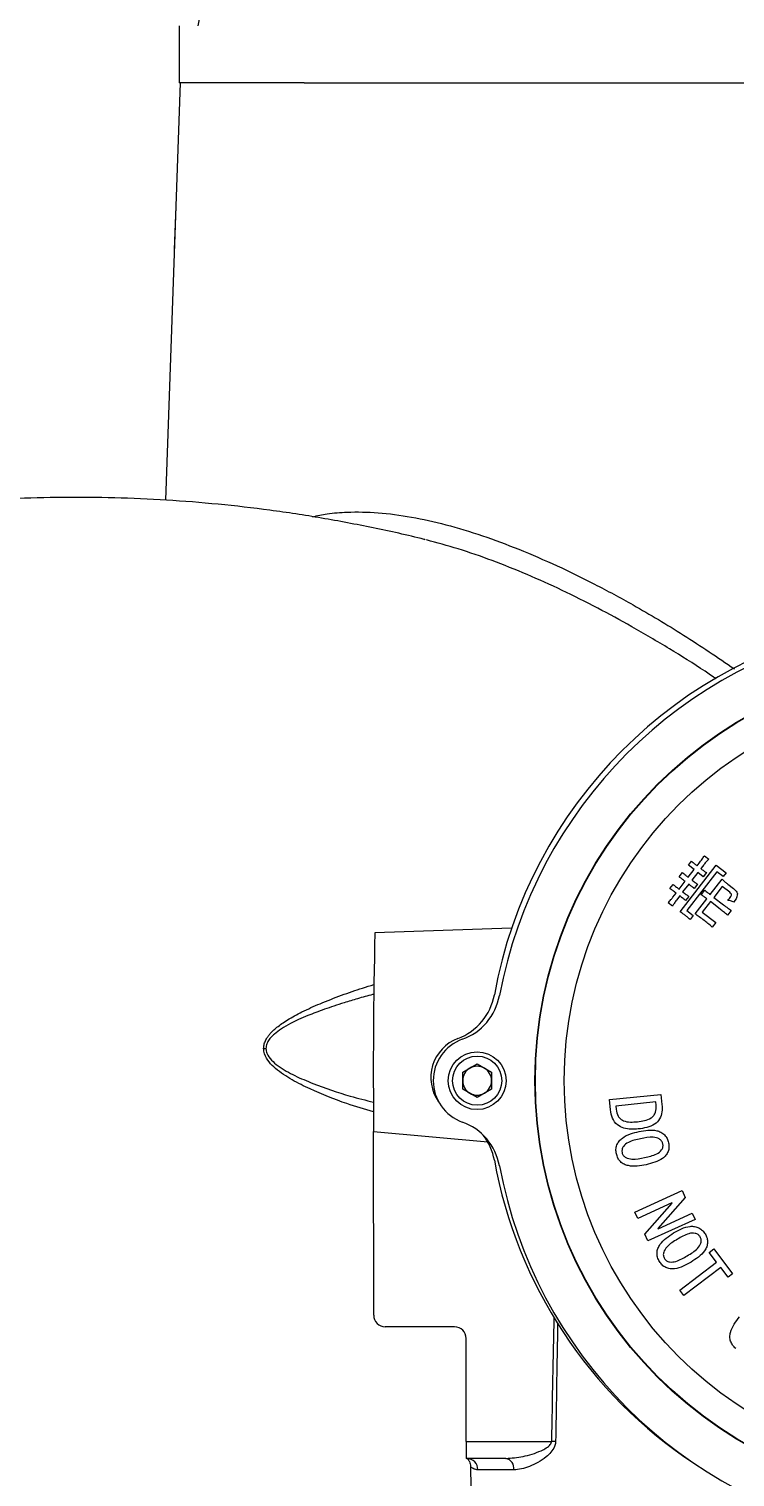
# Model space of a CAD drawing. Header units: millimetres. Extents: x 2055 to 5101, y 917 to 3070.
# Drawn here: x 4025.7 to 4147.9, y 2530.4 to 2780.8 of the extents above; entities that cross this region are included whole.
import ezdxf

# ---------------------------------------------------------------- set-up
doc = ezdxf.new("R2010")
doc.units = ezdxf.units.MM

msp = doc.modelspace()

# ---------------------------------------------------------------- linework, layer by layer
at = {"color": 7, "linetype": 'Continuous', "lineweight": 25}
for p, q in [((4051.687, 2781.353), (4051.687, 2771.483)), ((4051.873, 2771.483), (4049.354, 2699.33)), ((4073.315, 2771.483), (4051.687, 2771.483)), ((4073.315, 2771.483), (4323.841, 2771.483)), ((4139.824, 2636.208), (4140.365, 2636.907)), ((4142.603, 2637.823), (4143.34, 2637.255)), ((4138.193, 2634.174), (4138.791, 2634.947)), ((4138.405, 2628.13), (4144.636, 2636.193)), ((4144.75, 2635.048), (4139.571, 2628.345)), ((4139.795, 2634.114), (4140.819, 2635.439)), ((4140.819, 2635.439), (4139.824, 2636.208)), ((4141.444, 2634.956), (4140.42, 2633.63)), ((4141.331, 2636.101), (4141.673, 2636.543)), ((4142.402, 2634.216), (4141.444, 2634.956)), ((4142.298, 2636.059), (4141.957, 2635.618)), ((4142.943, 2634.914), (4142.402, 2634.216)), ((4144.636, 2636.193), (4146.329, 2634.883)), ((4145.817, 2634.221), (4144.75, 2635.048)), ((4146.329, 2634.883), (4145.817, 2634.221)), ((4136.629, 2632.149), (4137.197, 2632.885)), ((4138.2, 2632.052), (4139.254, 2633.414)), ((4139.879, 2632.93), (4138.826, 2631.568)), ((4141.406, 2632.927), (4140.808, 2632.154)), ((4142.04, 2631.083), (4142.667, 2631.894)), ((4143.594, 2631.116), (4145.644, 2633.767)), ((4145.672, 2632.511), (4144.22, 2630.633)), ((4146.961, 2631.515), (4145.672, 2632.511)), ((4146.646, 2632.934), (4147.604, 2632.194)), ((4137.05, 2629.116), (4136.313, 2629.685)), ((4137.147, 2630.688), (4137.688, 2631.388)), ((4138.313, 2630.905), (4137.745, 2630.168)), ((4139.885, 2630.808), (4139.316, 2630.071)), ((4141.006, 2627.767), (4143.024, 2630.38)), ((4143.65, 2629.896), (4142.229, 2628.056)), ((4145.308, 2628.614), (4143.65, 2629.896)), ((4144.22, 2630.633), (4145.878, 2629.35)), ((4139.571, 2628.345), (4140.638, 2627.519)), ((4140.638, 2627.519), (4140.098, 2626.821)), ((4142.229, 2628.056), (4144.549, 2626.263)), ((4147.233, 2628.364), (4146.606, 2627.553)), ((4109.229, 2625.309), (4085.565, 2624.483)), ((4144.549, 2626.263), (4143.951, 2625.49)), ((4066.318, 2604.503), (4066.713, 2604.503)), ((4100.759, 2600.381), (4103.259, 2601.824)), ((4103.259, 2601.824), (4105.759, 2600.381)), ((4100.759, 2597.494), (4100.759, 2600.381)), ((4105.759, 2600.381), (4105.759, 2597.494)), ((4103.259, 2596.051), (4100.759, 2597.494)), ((4105.759, 2597.494), (4103.259, 2596.051)), ((4126.141, 2595.659), (4135.057, 2596.563)), ((4126.32, 2593.885), (4126.141, 2595.659)), ((4134.188, 2595.263), (4127.252, 2594.557)), ((4127.252, 2594.557), (4127.311, 2593.984)), ((4134.246, 2594.69), (4134.188, 2595.263)), ((4135.057, 2596.563), (4135.236, 2594.789)), ((4085.35, 2590.148), (4105.109, 2588.336)), ((4085.358, 2558.376), (4085.35, 2590.148)), ((4130.55, 2576.182), (4138.716, 2579.921)), ((4138.716, 2579.921), (4139.263, 2578.726)), ((4136.975, 2577.794), (4131.053, 2575.083)), ((4132.279, 2572.408), (4136.996, 2577.747)), ((4139.263, 2578.726), (4134.544, 2573.389)), ((4136.996, 2577.747), (4136.975, 2577.794)), ((4131.053, 2575.083), (4130.55, 2576.182)), ((4140.99, 2574.954), (4132.825, 2571.215)), ((4134.566, 2573.34), (4140.488, 2576.051)), ((4140.488, 2576.051), (4140.99, 2574.954)), ((4132.825, 2571.215), (4132.279, 2572.408)), ((4134.544, 2573.389), (4134.566, 2573.34)), ((4143.405, 2569.25), (4144.201, 2569.854)), ((4144.678, 2567.574), (4143.405, 2569.25)), ((4144.201, 2569.854), (4147.476, 2565.539)), ((4138.308, 2562.739), (4144.678, 2567.574)), ((4145.409, 2566.611), (4139.039, 2561.776)), ((4146.68, 2564.934), (4145.409, 2566.611)), ((4147.476, 2565.539), (4146.68, 2564.934)), ((4139.039, 2561.776), (4138.308, 2562.739)), ((4099.358, 2556.376), (4087.358, 2556.376)), ((4101.363, 2536.531), (4101.358, 2554.376)), ((4101.363, 2536.531), (4116.113, 2536.531)), ((4108.245, 2533.61), (4101.39, 2533.61)), ((4102.118, 2532.237), (4103.003, 2481.483)), ((4109.606, 2531.645), (4103.379, 2531.645))]:
    msp.add_line(p, q, dxfattribs=at)
at = {"color": 7, "linetype": 'Continuous', "lineweight": 25, "flags": 128}
msp.add_lwpolyline([(4051.129, 2750.166), (4050.857, 2742.598), (4050.847, 2742.105)], dxfattribs=at)
at = {"color": 7, "linetype": 'Continuous', "lineweight": 25}
for centre, radius in [((4185.759, 2598.937), 72.5), ((4185.759, 2598.937), 72.418), ((4185.759, 2598.937), 67.42), ((4103.259, 2598.937), 5), ((4103.259, 2598.937), 4.25)]:
    msp.add_circle(centre, radius, dxfattribs=at)
for centre, radius, start, end in [((4280.813, 2738.11), 230, 0, 169.16329), ((4184.944, 2599.485), 79.998, 100.30733, 169.69513), ((4185.759, 2598.937), 80, 100.6021, 169.3979), ((5084.14, 2601.075), 998.85, 178.657155, 180.626784), ((4096.397, 2615.584), 10, 290.58812, 349.69489), ((4097.295, 2615.496), 10, 289.80619, 349.3979), ((4102.446, 2599.482), 7.2, 110.58893, 215.5629), ((4103.259, 2598.937), 7.6, 109.80619, 250.19381), ((4103.259, 2598.937), 2.5, 120, 180), ((4103.259, 2598.937), 2.5, 60, 120), ((4103.259, 2598.937), 2.5, 0, 60), ((4103.259, 2598.937), 2.5, 180, 240), ((4103.259, 2598.937), 2.5, 240, 300), ((4103.259, 2598.937), 2.5, 300, 0), ((4097.295, 2582.378), 10, 10.6021, 70.19381), ((4096.397, 2583.381), 10, 10.30557, 37.99554), ((4184.945, 2599.481), 80, 190.3053, 236.57581), ((4185.759, 2598.937), 80, 190.6021, 259.3979), ((4179.583, 2535.813), 78.224, 179.47425, 181.61433), ((4114.764, 2465.574), 70.97, 88.32643, 88.91078), ((4101.433, 2531.664), 1.947, 359.43492, 88.4218), ((4107.86, 2531.889), 1.763, 352.03665, 77.40158)]:
    msp.add_arc(centre, radius, start, end, dxfattribs=at)
for centre, major_axis, ratio, start_param, end_param in [((4087.358, 2558.376), (-1.286, 1.532), 0.9997539, 0.8729109, 2.4437073), ((4125.478, 2070.99), (-0.161, 664.368), 0.019519, 0.7480035, 0.7943743), ((4099.358, 2554.376), (-1.286, 1.532), 0.9997539, 4.0145036, 5.5852999)]:
    msp.add_ellipse(centre, major_axis=major_axis, ratio=ratio, start_param=start_param, end_param=end_param, dxfattribs=at)
for points, knots in [([(4094.273, 2692.487), (4094.22, 2692.501), (4091.238, 2693.291), (4085.263, 2694.564), (4076.365, 2696.276), (4067.427, 2697.626), (4058.473, 2698.664), (4049.51, 2699.375), (4040.55, 2699.773), (4031.606, 2699.829), (4024.734, 2699.695), (4020.853, 2699.438), (4019.94, 2699.377)], [0, 0, 0, 0, 0.0022241, 0.1234908, 0.2444216, 0.3650249, 0.4853084, 0.6052783, 0.7249402, 0.8442984, 0.9633566, 1, 1, 1, 1]), ([(4074.776, 2696.457), (4075.611, 2696.635), (4077.526, 2697.043), (4081.272, 2697.342), (4086.102, 2697.251), (4091.825, 2696.494), (4097.867, 2695.144), (4104.081, 2693.264), (4110.516, 2690.875), (4117.006, 2688.067), (4123.616, 2684.841), (4130.934, 2680.882), (4139.042, 2676.065), (4144.853, 2672.135), (4147.776, 2670.159)], [0, 0, 0, 0, 0.0441267, 0.101238, 0.1845333, 0.2698175, 0.3532396, 0.4389211, 0.522355, 0.608027, 0.691154, 0.7762301, 0.887439, 1, 1, 1, 1]), ([(4144.651, 2668.408), (4143.998, 2668.85), (4141.312, 2670.675), (4136.427, 2673.72), (4130.228, 2677.377), (4124.024, 2680.745), (4117.975, 2683.765), (4111.879, 2686.519), (4105.867, 2688.921), (4100.037, 2690.947), (4096.311, 2691.947), (4094.495, 2692.435)], [0, 0, 0, 0, 0.0387382, 0.1596106, 0.287043, 0.4023979, 0.5232706, 0.6430913, 0.7641464, 0.8851093, 1, 1, 1, 1]), ([(4140.365, 2636.907), (4140.541, 2636.751), (4140.856, 2636.474), (4141.186, 2636.215), (4141.331, 2636.101)], [0, 0, 0, 0, 0.5599747, 1, 1, 1, 1]), ([(4141.673, 2636.543), (4141.849, 2636.78), (4142.164, 2637.203), (4142.469, 2637.634), (4142.603, 2637.823)], [0, 0, 0, 0, 0.5599933, 1, 1, 1, 1]), ([(4143.34, 2637.255), (4143.14, 2637.037), (4142.782, 2636.647), (4142.446, 2636.239), (4142.298, 2636.059)], [0, 0, 0, 0, 0.5600362, 1, 1, 1, 1]), ([(4138.791, 2634.947), (4138.975, 2634.787), (4139.302, 2634.501), (4139.644, 2634.232), (4139.795, 2634.114)], [0, 0, 0, 0, 0.5600053, 1, 1, 1, 1]), ([(4141.957, 2635.618), (4142.137, 2635.481), (4142.459, 2635.237), (4142.795, 2635.013), (4142.943, 2634.914)], [0, 0, 0, 0, 0.56, 1, 1, 1, 1]), ([(4137.688, 2631.388), (4137.494, 2631.536), (4137.148, 2631.799), (4136.788, 2632.042), (4136.629, 2632.149)], [0, 0, 0, 0, 0.5600194, 1, 1, 1, 1]), ([(4137.197, 2632.885), (4137.381, 2632.725), (4137.708, 2632.439), (4138.05, 2632.17), (4138.2, 2632.052)], [0, 0, 0, 0, 0.56000533, 1, 1, 1, 1]), ([(4139.254, 2633.414), (4139.059, 2633.561), (4138.712, 2633.823), (4138.352, 2634.067), (4138.193, 2634.174)], [0, 0, 0, 0, 0.5599849, 1, 1, 1, 1]), ([(4140.808, 2632.154), (4140.639, 2632.304), (4140.337, 2632.571), (4140.019, 2632.821), (4139.879, 2632.93)], [0, 0, 0, 0, 0.5599933, 1, 1, 1, 1]), ([(4140.42, 2633.63), (4140.601, 2633.495), (4140.924, 2633.253), (4141.259, 2633.026), (4141.406, 2632.927)], [0, 0, 0, 0, 0.55998259, 1, 1, 1, 1]), ([(4142.667, 2631.894), (4142.836, 2631.744), (4143.138, 2631.475), (4143.455, 2631.226), (4143.594, 2631.116)], [0, 0, 0, 0, 0.5599759, 1, 1, 1, 1]), ([(4145.644, 2633.767), (4145.827, 2633.607), (4146.154, 2633.32), (4146.495, 2633.052), (4146.646, 2632.934)], [0, 0, 0, 0, 0.5599812, 1, 1, 1, 1]), ([(4147.604, 2632.194), (4147.783, 2632.043), (4148.053, 2631.818), (4148.302, 2631.404), (4148.283, 2630.679), (4147.948, 2630.181), (4147.68, 2629.782)], [0, 0, 0, 0, 0.2504432, 0.3755386, 0.4997875, 1, 1, 1, 1]), ([(4136.313, 2629.685), (4136.472, 2629.87), (4136.755, 2630.2), (4137.027, 2630.539), (4137.147, 2630.688)], [0, 0, 0, 0, 0.5600086, 1, 1, 1, 1]), ([(4137.745, 2630.168), (4137.611, 2629.975), (4137.372, 2629.629), (4137.148, 2629.273), (4137.05, 2629.116)], [0, 0, 0, 0, 0.55994664, 1, 1, 1, 1]), ([(4139.316, 2630.071), (4139.133, 2630.232), (4138.806, 2630.519), (4138.464, 2630.787), (4138.313, 2630.905)], [0, 0, 0, 0, 0.5599792, 1, 1, 1, 1]), ([(4138.826, 2631.568), (4139.02, 2631.421), (4139.367, 2631.159), (4139.726, 2630.915), (4139.885, 2630.808)], [0, 0, 0, 0, 0.5599827, 1, 1, 1, 1]), ([(4143.024, 2630.38), (4142.844, 2630.516), (4142.522, 2630.759), (4142.187, 2630.984), (4142.04, 2631.083)], [0, 0, 0, 0, 0.5599803, 1, 1, 1, 1]), ([(4145.878, 2629.35), (4146.128, 2629.162), (4146.575, 2628.826), (4147.032, 2628.506), (4147.233, 2628.364)], [0, 0, 0, 0, 0.5599937, 1, 1, 1, 1]), ([(4146.642, 2630.114), (4146.829, 2630.338), (4147.062, 2630.617), (4147.267, 2630.955), (4147.31, 2631.101), (4147.212, 2631.306), (4147.073, 2631.422), (4146.961, 2631.515)], [0, 0, 0, 0, 0.500942, 0.6260883, 0.6883905, 0.7508516, 1, 1, 1, 1]), ([(4147.68, 2629.782), (4147.496, 2629.875), (4147.167, 2630.042), (4146.803, 2630.092), (4146.642, 2630.114)], [0, 0, 0, 0, 0.56002002, 1, 1, 1, 1]), ([(4139.205, 2627.569), (4139.06, 2627.68), (4138.8, 2627.877), (4138.526, 2628.053), (4138.405, 2628.13)], [0, 0, 0, 0, 0.5599656, 1, 1, 1, 1]), ([(4140.098, 2626.821), (4139.935, 2626.965), (4139.644, 2627.223), (4139.34, 2627.463), (4139.205, 2627.569)], [0, 0, 0, 0, 0.5599999, 1, 1, 1, 1]), ([(4142.543, 2626.637), (4142.26, 2626.854), (4141.756, 2627.242), (4141.235, 2627.606), (4141.006, 2627.767)], [0, 0, 0, 0, 0.5600112, 1, 1, 1, 1]), ([(4146.606, 2627.553), (4146.367, 2627.756), (4145.941, 2628.117), (4145.501, 2628.462), (4145.308, 2628.614)], [0, 0, 0, 0, 0.5600006, 1, 1, 1, 1]), ([(4143.951, 2625.49), (4143.693, 2625.71), (4143.232, 2626.103), (4142.753, 2626.474), (4142.543, 2626.637)], [0, 0, 0, 0, 0.5599742, 1, 1, 1, 1]), ([(4066.318, 2604.503), (4066.321, 2604.604), (4066.331, 2604.936), (4066.469, 2605.509), (4066.753, 2606.112), (4067.101, 2606.639), (4067.476, 2607.099), (4067.981, 2607.621), (4068.644, 2608.199), (4069.49, 2608.83), (4070.912, 2609.758), (4073.107, 2610.946), (4076.238, 2612.361), (4079.749, 2613.716), (4082.865, 2614.794), (4084.739, 2615.366), (4085.388, 2615.565)], [0, 0, 0, 0, 0.01302199, 0.04288205, 0.07529357, 0.09894539, 0.12454685, 0.15231428, 0.19322334, 0.23895275, 0.28971324, 0.41482048, 0.56480253, 0.74017506, 0.90988204, 1, 1, 1, 1]), ([(4085.378, 2613.892), (4085.309, 2613.874), (4084.368, 2613.631), (4082.65, 2613.142), (4080.411, 2612.474), (4078.498, 2611.858), (4076.864, 2611.297), (4075.374, 2610.749), (4073.887, 2610.162), (4072.43, 2609.533), (4070.886, 2608.784), (4069.466, 2607.977), (4068.311, 2607.149), (4067.539, 2606.407), (4067.025, 2605.718), (4066.746, 2605.067), (4066.721, 2604.638), (4066.713, 2604.503)], [0, 0, 0, 0, 0.009951, 0.1360327, 0.2492574, 0.3358381, 0.4158837, 0.4894125, 0.5564481, 0.6377344, 0.7094145, 0.7940982, 0.8633473, 0.9052997, 0.9411753, 0.9815269, 1, 1, 1, 1]), ([(4085.341, 2593.564), (4083.798, 2594.01), (4080.079, 2595.084), (4075.364, 2596.998), (4071.217, 2599.006), (4068.814, 2600.583), (4067.227, 2602.129), (4066.444, 2603.329), (4066.352, 2604.184), (4066.318, 2604.503)], [0, 0, 0, 0, 0.2142375, 0.5166297, 0.6688949, 0.820442, 0.8894469, 0.9587584, 1, 1, 1, 1]), ([(4066.713, 2604.503), (4066.749, 2604.227), (4066.847, 2603.467), (4067.657, 2602.435), (4069.271, 2601.099), (4071.701, 2599.743), (4075.891, 2598.023), (4080.443, 2596.436), (4083.986, 2595.558), (4085.339, 2595.223)], [0, 0, 0, 0, 0.0379535, 0.1043013, 0.1730755, 0.3295994, 0.4868018, 0.8040508, 1, 1, 1, 1]), ([(4131.008, 2591.832), (4131.417, 2591.886), (4132.233, 2591.993), (4133.233, 2592.342), (4133.853, 2592.903), (4134.265, 2593.639), (4134.254, 2594.27), (4134.246, 2594.69)], [0, 0, 0, 0, 0.2508567, 0.500793, 0.6258591, 0.7509329, 1, 1, 1, 1]), ([(4135.236, 2594.789), (4135.259, 2594.367), (4135.304, 2593.524), (4134.932, 2592.275), (4133.962, 2591.289), (4132.612, 2590.783), (4131.628, 2590.648), (4131.135, 2590.581)], [0, 0, 0, 0, 0.1870739, 0.3734257, 0.5592438, 0.7792964, 1, 1, 1, 1]), ([(4131.135, 2590.581), (4130.72, 2590.553), (4129.89, 2590.496), (4128.64, 2590.651), (4127.434, 2591.257), (4126.576, 2592.432), (4126.406, 2593.4), (4126.32, 2593.885)], [0, 0, 0, 0, 0.1873686, 0.3744545, 0.5606512, 0.7799286, 1, 1, 1, 1]), ([(4127.311, 2593.984), (4127.387, 2593.575), (4127.501, 2592.961), (4128.032, 2592.314), (4128.741, 2591.881), (4129.786, 2591.744), (4130.6, 2591.803), (4131.008, 2591.832)], [0, 0, 0, 0, 0.2491686, 0.3742314, 0.4992481, 0.7491493, 1, 1, 1, 1]), ([(4127.353, 2586.285), (4127.315, 2586.543), (4127.24, 2587.058), (4127.413, 2587.834), (4127.814, 2588.511), (4128.577, 2589.226), (4129.775, 2589.777), (4130.781, 2590.022), (4131.284, 2590.144)], [0, 0, 0, 0, 0.1250192, 0.2498558, 0.3747912, 0.4997815, 0.7495749, 1, 1, 1, 1]), ([(4131.284, 2590.144), (4131.791, 2590.237), (4132.802, 2590.422), (4134.113, 2590.406), (4135.091, 2590.054), (4135.72, 2589.591), (4136.185, 2588.955), (4136.323, 2588.456), (4136.392, 2588.207)], [0, 0, 0, 0, 0.2504567, 0.5002532, 0.6252173, 0.7501267, 0.8749622, 1, 1, 1, 1]), ([(4131.548, 2588.905), (4130.815, 2588.752), (4129.719, 2588.523), (4128.642, 2587.735), (4128.29, 2587.054), (4128.319, 2586.68), (4128.333, 2586.493)], [0, 0, 0, 0, 0.5017694, 0.750141, 0.875232, 1, 1, 1, 1]), ([(4135.411, 2587.998), (4135.35, 2588.173), (4135.229, 2588.524), (4134.65, 2589.014), (4133.354, 2589.298), (4132.272, 2589.062), (4131.548, 2588.905)], [0, 0, 0, 0, 0.1248189, 0.2499539, 0.4981871, 1, 1, 1, 1]), ([(4132.24, 2585.651), (4132.959, 2585.801), (4134.034, 2586.024), (4135.117, 2586.773), (4135.456, 2587.447), (4135.426, 2587.815), (4135.411, 2587.998)], [0, 0, 0, 0, 0.5019475, 0.7502431, 0.8752926, 1, 1, 1, 1]), ([(4136.392, 2588.207), (4136.43, 2587.952), (4136.505, 2587.443), (4136.338, 2586.676), (4135.947, 2586.004), (4135.184, 2585.304), (4133.995, 2584.772), (4133.001, 2584.532), (4132.503, 2584.412)], [0, 0, 0, 0, 0.1250247, 0.249832, 0.3747171, 0.499688, 0.7495364, 1, 1, 1, 1]), ([(4132.503, 2584.412), (4131.995, 2584.318), (4130.982, 2584.132), (4129.671, 2584.134), (4128.681, 2584.457), (4128.037, 2584.903), (4127.562, 2585.536), (4127.423, 2586.035), (4127.353, 2586.285)], [0, 0, 0, 0, 0.2504518, 0.5003272, 0.6253213, 0.7502035, 0.8750019, 1, 1, 1, 1]), ([(4128.333, 2586.493), (4128.395, 2586.318), (4128.52, 2585.966), (4129.126, 2585.5), (4130.429, 2585.262), (4131.514, 2585.495), (4132.24, 2585.651)], [0, 0, 0, 0, 0.1247323, 0.24978, 0.4982226, 1, 1, 1, 1]), ([(4134.796, 2567.681), (4134.677, 2567.913), (4134.438, 2568.375), (4134.354, 2569.165), (4134.511, 2569.936), (4135.002, 2570.86), (4135.957, 2571.77), (4136.829, 2572.326), (4137.266, 2572.605)], [0, 0, 0, 0, 0.1250036, 0.2498616, 0.3747616, 0.4997388, 0.7495522, 1, 1, 1, 1]), ([(4137.266, 2572.605), (4137.715, 2572.857), (4138.612, 2573.36), (4139.858, 2573.771), (4140.898, 2573.756), (4141.644, 2573.521), (4142.29, 2573.069), (4142.582, 2572.641), (4142.728, 2572.428)], [0, 0, 0, 0, 0.2504523, 0.5002239, 0.6252071, 0.75011, 0.874969, 1, 1, 1, 1]), ([(4141.867, 2571.913), (4141.752, 2572.06), (4141.523, 2572.353), (4140.99, 2572.551), (4140.438, 2572.611), (4139.354, 2572.353), (4138.556, 2571.889), (4137.917, 2571.517)], [0, 0, 0, 0, 0.1244998, 0.2492948, 0.3742933, 0.4995067, 1, 1, 1, 1]), ([(4139.625, 2568.662), (4140.257, 2569.037), (4141.201, 2569.597), (4141.986, 2570.657), (4142.088, 2571.406), (4141.94, 2571.744), (4141.867, 2571.913)], [0, 0, 0, 0, 0.5018684, 0.7502116, 0.8752611, 1, 1, 1, 1]), ([(4142.728, 2572.428), (4142.846, 2572.199), (4143.083, 2571.742), (4143.176, 2570.962), (4143.019, 2570.199), (4142.525, 2569.289), (4141.571, 2568.4), (4140.708, 2567.85), (4140.276, 2567.574)], [0, 0, 0, 0, 0.1249965, 0.249855, 0.3747479, 0.4997368, 0.7495608, 1, 1, 1, 1]), ([(4137.917, 2571.517), (4137.273, 2571.136), (4136.311, 2570.565), (4135.544, 2569.471), (4135.436, 2568.712), (4135.584, 2568.368), (4135.658, 2568.196)], [0, 0, 0, 0, 0.501761, 0.750183, 0.8753162, 1, 1, 1, 1]), ([(4140.276, 2567.574), (4139.826, 2567.322), (4138.927, 2566.818), (4137.686, 2566.397), (4136.644, 2566.381), (4135.891, 2566.595), (4135.236, 2567.039), (4134.943, 2567.467), (4134.796, 2567.681)], [0, 0, 0, 0, 0.2504337, 0.5002812, 0.6252688, 0.7501695, 0.8749936, 1, 1, 1, 1]), ([(4135.658, 2568.196), (4135.774, 2568.05), (4136.006, 2567.758), (4136.728, 2567.511), (4138.039, 2567.706), (4138.989, 2568.279), (4139.625, 2568.662)], [0, 0, 0, 0, 0.124711, 0.2497335, 0.4981823, 1, 1, 1, 1]), ([(4117.202, 2557.079), (4117.181, 2555.911), (4117.053, 2549.056), (4116.935, 2542.201), (4116.837, 2536.514)], [0, 0, 0, 0, 0.1703401, 1, 1, 1, 1]), ([(4148.01, 2552.629), (4147.819, 2552.805), (4147.437, 2553.158), (4147.087, 2553.87), (4146.972, 2554.648), (4147.117, 2555.683), (4147.702, 2556.863), (4148.331, 2557.684), (4148.646, 2558.095)], [0, 0, 0, 0, 0.1250093, 0.2498545, 0.3747778, 0.4997916, 0.7495853, 1, 1, 1, 1]), ([(4108.245, 2533.61), (4109.224, 2533.688), (4111.231, 2533.849), (4113.637, 2534.591), (4115.201, 2535.383), (4115.82, 2535.841), (4116.054, 2536.242), (4116.104, 2536.416), (4116.11, 2536.497), (4116.113, 2536.531)], [0, 0, 0, 0, 0.35502129, 0.72754145, 0.8396702, 0.94189457, 0.97391996, 0.98885849, 1, 1, 1, 1]), ([(4116.837, 2536.514), (4116.834, 2536.456), (4116.822, 2536.173), (4116.636, 2535.493), (4116.049, 2534.646), (4115.051, 2533.723), (4113.793, 2532.881), (4112.347, 2532.204), (4110.932, 2531.741), (4110.048, 2531.677), (4109.606, 2531.645)], [0, 0, 0, 0, 0.0162573, 0.0803535, 0.1974896, 0.3113043, 0.4880382, 0.6650371, 0.8326451, 1, 1, 1, 1]), ([(4101.49, 2533.6), (4101.516, 2533.595), (4101.574, 2533.584), (4101.574, 2533.576), (4101.617, 2533.542), (4101.717, 2533.427), (4101.827, 2533.269), (4101.954, 2533.035), (4102.089, 2532.679), (4102.102, 2532.386), (4102.109, 2532.234)], [0, 0, 0, 0, 0.2629743, 0.5663445, 0.7439995, 0.8209108, 0.8598529, 0.8940914, 0.9449946, 1, 1, 1, 1]), ([(4103.379, 2531.645), (4103.148, 2531.677), (4102.681, 2531.741), (4102.217, 2532.117), (4102.169, 2532.195), (4102.142, 2532.238)], [0, 0, 0, 0, 0.3069361, 0.6184433, 1, 1, 1, 1])]:
    msp.add_open_spline(points, degree=3, knots=knots, dxfattribs=at)

doc.saveas('drawing.dxf')
